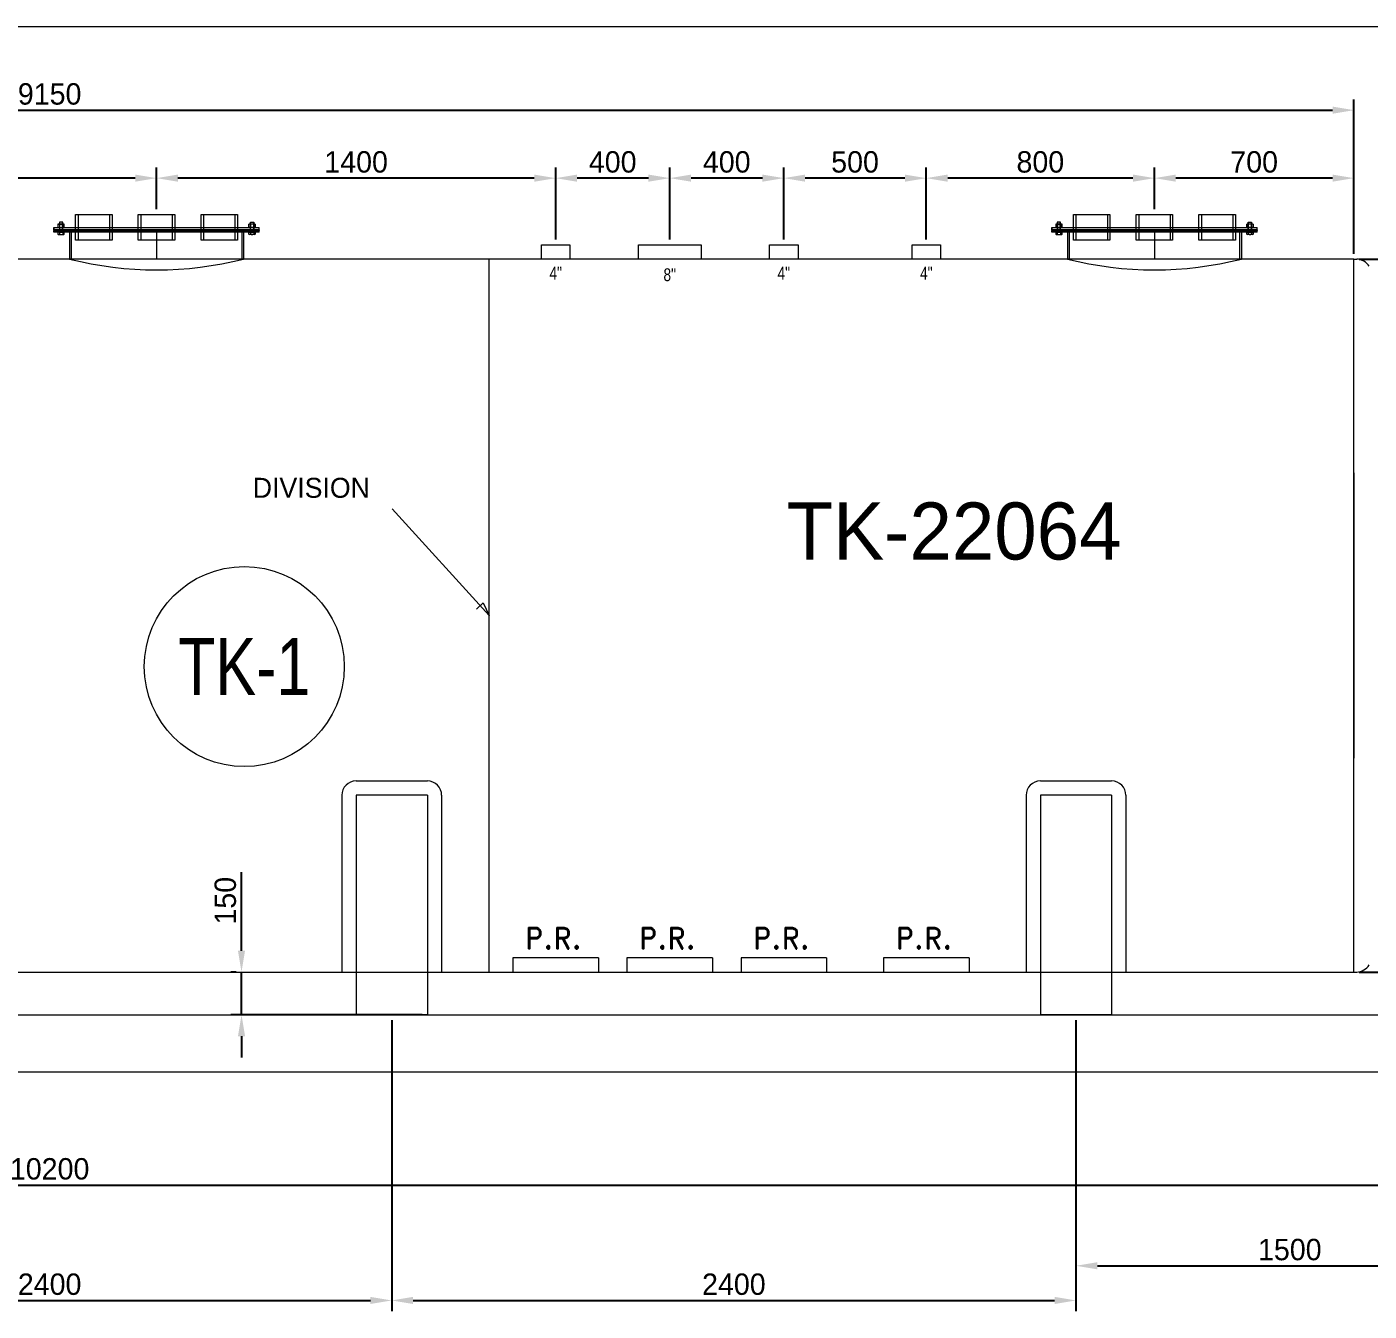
# Model space of a CAD drawing. Header units: millimetres. Extents: x 328839 to 396304, y 3800 to 39483.
# Drawn here: x 334381 to 339090, y 7434 to 11937 of the extents above; entities that cross this region are included whole.
import ezdxf
from ezdxf.enums import TextEntityAlignment as Align

# ---------------------------------------------------------------- set-up
doc = ezdxf.new("R2010")
doc.units = ezdxf.units.MM
doc.linetypes.add('ACAD_ISO02W100', pattern=[15, 12, -3])
for name, color, linetype, lineweight in [('COTA', 2, 'Continuous', 9), ('cotas', 2, 'Continuous', 13), ('dibujo', 7, 'Continuous', 20), ('FIBRA', 3, 'Continuous', 20), ('invisible', 6, 'ACAD_ISO02W100', 9), ('ipe 200', 3, 'Continuous', 9), ('texto', 7, 'Continuous', 18)]:
    doc.layers.add(name, color=color, linetype=linetype, lineweight=lineweight)
doc.styles.add('ROMAND', font='romand')
doc.dimstyles.new('ISO-25', dxfattribs={"dimtxt": 75, "dimasz": 75, "dimexe": 37.5, "dimexo": 18.75, "dimgap": 19, "dimtad": 1, "dimtxsty": 'Standard', "dimcen": 75, "dimadec": 0, "dimazin": 0, "dimtfac": 1, "dimtmove": 0, "dimatfit": 3, "dimfxl": 1, "dimarcsym": 0})

# ---------------------------------------------------------------- blocks, each defined once
blk = doc.blocks.new('*D314')
at = {"layer": 'cotas', "color": 0, "lineweight": -2, "transparency": 16777216}
for p, q in [((338336.4, 11297.5), (338336.4, 11444.1)), ((339036.4, 11191.5), (339036.4, 11444.1)), ((338961.4, 11406.6), (338411.4, 11406.6))]:
    blk.add_line(p, q, dxfattribs=at)
at = {"layer": 'cotas', "color": 0, "transparency": 16777216}
for points in [[(338411.4, 11419.1), (338411.4, 11394.1), (338336.4, 11406.6)], [(338961.4, 11419.1), (338961.4, 11394.1), (339036.4, 11406.6)]]:
    blk.add_solid(points, dxfattribs=at)
at = {"layer": 'Defpoints', "color": 0, "transparency": 16777216}
for p in [(338336.4, 11406.6), (338336.4, 11278.8), (339036.4, 11172.8)]:
    blk.add_point(p, dxfattribs=at)
at = {"layer": 'cotas', "color": 0, "transparency": 16777216, "insert": (338686.4, 11463.1), "char_height": 75, "attachment_point": 5}
blk.add_mtext('700', dxfattribs=at)
blk = doc.blocks.new('*D315')
at = {"layer": 'cotas', "color": 0, "lineweight": -2, "transparency": 16777216}
for p, q in [((337536.4, 11191.5), (337536.4, 11444.1)), ((338336.4, 11297.5), (338336.4, 11444.1)), ((338261.4, 11406.6), (337611.4, 11406.6))]:
    blk.add_line(p, q, dxfattribs=at)
at = {"layer": 'cotas', "color": 0, "transparency": 16777216}
for points in [[(337611.4, 11419.1), (337611.4, 11394.1), (337536.4, 11406.6)], [(338261.4, 11419.1), (338261.4, 11394.1), (338336.4, 11406.6)]]:
    blk.add_solid(points, dxfattribs=at)
at = {"layer": 'Defpoints', "color": 0, "transparency": 16777216}
for p in [(337536.4, 11406.6), (338336.4, 11278.8), (337536.4, 11172.8)]:
    blk.add_point(p, dxfattribs=at)
at = {"layer": 'cotas', "color": 0, "transparency": 16777216, "insert": (337936.4, 11463.1), "char_height": 75, "attachment_point": 5}
blk.add_mtext('800', dxfattribs=at)
blk = doc.blocks.new('*D316')
at = {"layer": 'cotas', "color": 0, "lineweight": -2, "transparency": 16777216}
for p, q in [((337036.4, 11191.5), (337036.4, 11444.1)), ((337536.4, 11191.5), (337536.4, 11444.1)), ((337461.4, 11406.6), (337111.4, 11406.6))]:
    blk.add_line(p, q, dxfattribs=at)
at = {"layer": 'cotas', "color": 0, "transparency": 16777216}
for points in [[(337111.4, 11419.1), (337111.4, 11394.1), (337036.4, 11406.6)], [(337461.4, 11419.1), (337461.4, 11394.1), (337536.4, 11406.6)]]:
    blk.add_solid(points, dxfattribs=at)
at = {"layer": 'Defpoints', "color": 0, "transparency": 16777216}
for p in [(337036.4, 11406.6), (337036.4, 11172.8), (337536.4, 11172.8)]:
    blk.add_point(p, dxfattribs=at)
at = {"layer": 'cotas', "color": 0, "transparency": 16777216, "insert": (337286.4, 11463.1), "char_height": 75, "attachment_point": 5}
blk.add_mtext('500', dxfattribs=at)
blk = doc.blocks.new('*D320')
at = {"layer": 'cotas', "color": 0, "lineweight": -2, "transparency": 16777216}
for p, q in [((329361.4, 8454), (329361.4, 7838.4)), ((339561.4, 8454), (339561.4, 7838.4)), ((329436.4, 7875.9), (339486.4, 7875.9))]:
    blk.add_line(p, q, dxfattribs=at)
at = {"layer": 'cotas', "color": 0, "transparency": 16777216}
for points in [[(329436.4, 7888.4), (329436.4, 7863.4), (329361.4, 7875.9)], [(339486.4, 7888.4), (339486.4, 7863.4), (339561.4, 7875.9)]]:
    blk.add_solid(points, dxfattribs=at)
at = {"layer": 'Defpoints', "color": 0, "transparency": 16777216}
for p in [(329361.4, 8472.8), (339561.4, 8472.8), (339561.4, 7875.9)]:
    blk.add_point(p, dxfattribs=at)
at = {"layer": 'cotas', "color": 0, "transparency": 16777216, "insert": (334461.4, 7932.4), "char_height": 75, "attachment_point": 5}
blk.add_mtext('10200', dxfattribs=at)
blk = doc.blocks.new('*D323')
at = {"layer": 'cotas', "color": 0, "lineweight": -2, "transparency": 16777216}
for p, q in [((338061.4, 8454), (338061.4, 7555.4)), ((339561.4, 8454), (339561.4, 7555.4)), ((338136.4, 7592.9), (339486.4, 7592.9))]:
    blk.add_line(p, q, dxfattribs=at)
at = {"layer": 'cotas', "color": 0, "transparency": 16777216}
for points in [[(338136.4, 7605.4), (338136.4, 7580.4), (338061.4, 7592.9)], [(339486.4, 7605.4), (339486.4, 7580.4), (339561.4, 7592.9)]]:
    blk.add_solid(points, dxfattribs=at)
at = {"layer": 'Defpoints', "color": 0, "transparency": 16777216}
for p in [(338061.4, 8472.8), (339561.4, 8472.8), (339561.4, 7592.9)]:
    blk.add_point(p, dxfattribs=at)
at = {"layer": 'cotas', "color": 0, "transparency": 16777216, "insert": (338811.4, 7649.4), "char_height": 75, "attachment_point": 5}
blk.add_mtext('1500', dxfattribs=at)
blk = doc.blocks.new('*D324')
at = {"layer": 'cotas', "color": 0, "lineweight": -2, "transparency": 16777216}
for p, q in [((333261.4, 8454), (333261.4, 7433.9)), ((335661.4, 8454), (335661.4, 7433.9)), ((333336.4, 7471.4), (335586.4, 7471.4))]:
    blk.add_line(p, q, dxfattribs=at)
at = {"layer": 'cotas', "color": 0, "transparency": 16777216}
for points in [[(333336.4, 7483.9), (333336.4, 7458.9), (333261.4, 7471.4)], [(335586.4, 7483.9), (335586.4, 7458.9), (335661.4, 7471.4)]]:
    blk.add_solid(points, dxfattribs=at)
at = {"layer": 'Defpoints', "color": 0, "transparency": 16777216}
for p in [(333261.4, 8472.8), (335661.4, 8472.8), (335661.4, 7471.4)]:
    blk.add_point(p, dxfattribs=at)
at = {"layer": 'cotas', "color": 0, "transparency": 16777216, "insert": (334461.4, 7527.9), "char_height": 75, "attachment_point": 5}
blk.add_mtext('2400', dxfattribs=at)
blk = doc.blocks.new('*D325')
at = {"layer": 'cotas', "color": 0, "lineweight": -2, "transparency": 16777216}
for p, q in [((335661.4, 8454), (335661.4, 7433.9)), ((338061.4, 8454), (338061.4, 7433.9)), ((335736.4, 7471.4), (337986.4, 7471.4))]:
    blk.add_line(p, q, dxfattribs=at)
at = {"layer": 'cotas', "color": 0, "transparency": 16777216}
for points in [[(335736.4, 7483.9), (335736.4, 7458.9), (335661.4, 7471.4)], [(337986.4, 7483.9), (337986.4, 7458.9), (338061.4, 7471.4)]]:
    blk.add_solid(points, dxfattribs=at)
at = {"layer": 'Defpoints', "color": 0, "transparency": 16777216}
for p in [(335661.4, 8472.8), (338061.4, 8472.8), (338061.4, 7471.4)]:
    blk.add_point(p, dxfattribs=at)
at = {"layer": 'cotas', "color": 0, "transparency": 16777216, "insert": (336861.4, 7527.9), "char_height": 75, "attachment_point": 5}
blk.add_mtext('2400', dxfattribs=at)
blk = doc.blocks.new('*D326')
at = {"layer": 'COTA', "color": 0, "lineweight": -2, "transparency": 16777216}
for p, q in [((329886.4, 11141.5), (329886.4, 11682.4)), ((339036.4, 11141.5), (339036.4, 11682.4)), ((329961.4, 11644.9), (338961.4, 11644.9))]:
    blk.add_line(p, q, dxfattribs=at)
at = {"layer": 'COTA', "color": 0, "transparency": 16777216}
for points in [[(329961.4, 11657.4), (329961.4, 11632.4), (329886.4, 11644.9)], [(338961.4, 11657.4), (338961.4, 11632.4), (339036.4, 11644.9)]]:
    blk.add_solid(points, dxfattribs=at)
at = {"layer": 'Defpoints', "color": 0, "transparency": 16777216}
for p in [(339036.4, 11644.9), (329886.4, 11122.8), (339036.4, 11122.8)]:
    blk.add_point(p, dxfattribs=at)
at = {"layer": 'COTA', "color": 0, "transparency": 16777216, "insert": (334461.4, 11701.4), "char_height": 75, "attachment_point": 5}
blk.add_mtext('9150', dxfattribs=at)
blk = doc.blocks.new('*D327')
at = {"layer": 'COTA', "color": 0, "lineweight": -2, "transparency": 16777216}
for p, q in [((339055.2, 11122.8), (339649, 11122.8)), ((339611.5, 8697.8), (339611.5, 11047.8)), ((339055.2, 8622.8), (339649, 8622.8))]:
    blk.add_line(p, q, dxfattribs=at)
at = {"layer": 'COTA', "color": 0, "transparency": 16777216}
for points in [[(339599, 11047.8), (339624, 11047.8), (339611.5, 11122.8)], [(339599, 8697.8), (339624, 8697.8), (339611.5, 8622.8)]]:
    blk.add_solid(points, dxfattribs=at)
at = {"layer": 'Defpoints', "color": 0, "transparency": 16777216}
for p in [(339036.4, 11122.8), (339611.5, 11122.8), (339036.4, 8622.8)]:
    blk.add_point(p, dxfattribs=at)
at = {"layer": 'COTA', "color": 0, "transparency": 16777216, "insert": (339555, 9872.8), "char_height": 75, "attachment_point": 5, "rotation": 90}
blk.add_mtext('2500', dxfattribs=at)
blk = doc.blocks.new('*D330')
at = {"layer": 'COTA', "color": 0, "lineweight": -2, "transparency": 16777216}
for p, q in [((335134.4, 8697.8), (335134.4, 8973.3)), ((335115.6, 8622.8), (335096.9, 8622.8)), ((335134.4, 8472.8), (335134.4, 8622.8)), ((335767.7, 8472.8), (335096.9, 8472.8)), ((335134.4, 8397.8), (335134.4, 8322.8))]:
    blk.add_line(p, q, dxfattribs=at)
at = {"layer": 'COTA', "color": 0, "transparency": 16777216}
for points in [[(335121.9, 8697.8), (335146.9, 8697.8), (335134.4, 8622.8)], [(335121.9, 8397.8), (335146.9, 8397.8), (335134.4, 8472.8)]]:
    blk.add_solid(points, dxfattribs=at)
at = {"layer": 'Defpoints', "color": 0, "transparency": 16777216}
for p in [(335134.4, 8622.8), (335134.4, 8622.8), (335786.4, 8472.8)]:
    blk.add_point(p, dxfattribs=at)
at = {"layer": 'COTA', "color": 0, "transparency": 16777216, "insert": (335077.9, 8873), "char_height": 75, "attachment_point": 5, "rotation": 90}
blk.add_mtext('150', dxfattribs=at)
blk = doc.blocks.new('*D331')
at = {"layer": 'COTA', "color": 0, "lineweight": -2, "transparency": 16777216}
for p, q in [((336636.4, 11191.5), (336636.4, 11444.1)), ((337036.4, 11191.5), (337036.4, 11444.1)), ((336961.4, 11406.6), (336711.4, 11406.6))]:
    blk.add_line(p, q, dxfattribs=at)
at = {"layer": 'COTA', "color": 0, "transparency": 16777216}
for points in [[(336711.4, 11419.1), (336711.4, 11394.1), (336636.4, 11406.6)], [(336961.4, 11419.1), (336961.4, 11394.1), (337036.4, 11406.6)]]:
    blk.add_solid(points, dxfattribs=at)
at = {"layer": 'Defpoints', "color": 0, "transparency": 16777216}
for p in [(336636.4, 11406.6), (336636.4, 11172.8), (337036.4, 11172.8)]:
    blk.add_point(p, dxfattribs=at)
at = {"layer": 'COTA', "color": 0, "transparency": 16777216, "insert": (336836.4, 11463.1), "char_height": 75, "attachment_point": 5}
blk.add_mtext('400', dxfattribs=at)
blk = doc.blocks.new('*D332')
at = {"layer": 'COTA', "color": 0, "lineweight": -2, "transparency": 16777216}
for p, q in [((336236.4, 11191.5), (336236.4, 11444.1)), ((336636.4, 11191.5), (336636.4, 11444.1)), ((336561.4, 11406.6), (336311.4, 11406.6))]:
    blk.add_line(p, q, dxfattribs=at)
at = {"layer": 'COTA', "color": 0, "transparency": 16777216}
for points in [[(336311.4, 11419.1), (336311.4, 11394.1), (336236.4, 11406.6)], [(336561.4, 11419.1), (336561.4, 11394.1), (336636.4, 11406.6)]]:
    blk.add_solid(points, dxfattribs=at)
at = {"layer": 'Defpoints', "color": 0, "transparency": 16777216}
for p in [(336236.4, 11406.6), (336236.4, 11172.8), (336636.4, 11172.8)]:
    blk.add_point(p, dxfattribs=at)
at = {"layer": 'COTA', "color": 0, "transparency": 16777216, "insert": (336436.4, 11463.1), "char_height": 75, "attachment_point": 5}
blk.add_mtext('400', dxfattribs=at)
blk = doc.blocks.new('*D333')
at = {"layer": 'COTA', "color": 0, "lineweight": -2, "transparency": 16777216}
for p, q in [((334836.4, 11297.5), (334836.4, 11444.1)), ((336236.4, 11191.5), (336236.4, 11444.1)), ((336161.4, 11406.6), (334911.4, 11406.6))]:
    blk.add_line(p, q, dxfattribs=at)
at = {"layer": 'COTA', "color": 0, "transparency": 16777216}
for points in [[(334911.4, 11419.1), (334911.4, 11394.1), (334836.4, 11406.6)], [(336161.4, 11419.1), (336161.4, 11394.1), (336236.4, 11406.6)]]:
    blk.add_solid(points, dxfattribs=at)
at = {"layer": 'Defpoints', "color": 0, "transparency": 16777216}
for p in [(334836.4, 11406.6), (334836.4, 11278.8), (336236.4, 11172.8)]:
    blk.add_point(p, dxfattribs=at)
at = {"layer": 'COTA', "color": 0, "transparency": 16777216, "insert": (335536.4, 11463.1), "char_height": 75, "attachment_point": 5}
blk.add_mtext('1400', dxfattribs=at)
blk = doc.blocks.new('*D335')
at = {"layer": 'COTA', "color": 0, "lineweight": -2, "transparency": 16777216}
for p, q in [((332836.4, 11191.5), (332836.4, 11444.1)), ((334836.4, 11297.5), (334836.4, 11444.1)), ((334761.4, 11406.6), (332911.4, 11406.6))]:
    blk.add_line(p, q, dxfattribs=at)
at = {"layer": 'COTA', "color": 0, "transparency": 16777216}
for points in [[(332911.4, 11419.1), (332911.4, 11394.1), (332836.4, 11406.6)], [(334761.4, 11419.1), (334761.4, 11394.1), (334836.4, 11406.6)]]:
    blk.add_solid(points, dxfattribs=at)
at = {"layer": 'Defpoints', "color": 0, "transparency": 16777216}
for p in [(332836.4, 11406.6), (334836.4, 11278.8), (332836.4, 11172.8)]:
    blk.add_point(p, dxfattribs=at)
at = {"layer": 'COTA', "color": 0, "transparency": 16777216, "insert": (333836.4, 11463.1), "char_height": 75, "attachment_point": 5}
blk.add_mtext('2000', dxfattribs=at)

msp = doc.modelspace()

# ---------------------------------------------------------------- linework, layer by layer
at = {"layer": 'COTA'}
for p, q in [((336186.444, 11172.775), (336286.444, 11172.775)), ((336186.444, 11122.775), (336186.444, 11172.775)), ((336286.444, 11172.775), (336286.444, 11122.775)), ((336526.444, 11172.775), (336746.444, 11172.775)), ((336526.444, 11122.775), (336526.444, 11172.775)), ((336746.444, 11172.775), (336746.444, 11122.775)), ((336986.444, 11172.775), (337086.444, 11172.775)), ((336986.444, 11122.775), (336986.444, 11172.775)), ((337086.444, 11172.775), (337086.444, 11122.775)), ((337486.444, 11172.775), (337586.444, 11172.775)), ((337486.444, 11122.775), (337486.444, 11172.775)), ((337586.444, 11172.775), (337586.444, 11122.775)), ((336286.444, 11122.775), (336186.444, 11122.775)), ((336746.444, 11122.775), (336526.444, 11122.775)), ((337086.444, 11122.775), (336986.444, 11122.775)), ((337586.444, 11122.775), (337486.444, 11122.775)), ((336003.444, 9872.775), (335663.347, 10246.512)), ((335959.027, 9895.118), (335981.478, 9917.921)), ((335981.478, 9917.921), (336003.444, 9872.775))]:
    msp.add_line(p, q, dxfattribs=at)
at = {"layer": 'cotas', "lineweight": 9}
for p, q in [((334836.444, 11222.775), (334836.444, 11122.775)), ((338336.444, 11222.775), (338336.444, 11122.775))]:
    msp.add_line(p, q, dxfattribs=at)
at = {"layer": 'cotas'}
msp.add_line((339036.444, 10372.775), (339036.444, 9372.775), dxfattribs=at)
at = {"layer": 'cotas', "lineweight": 13}
for p, q in [((336086.444, 8672.775), (336086.444, 8622.775)), ((336386.444, 8672.775), (336086.444, 8672.775)), ((336386.444, 8672.775), (336386.444, 8622.775)), ((336486.444, 8672.775), (336486.444, 8622.775)), ((336786.444, 8672.775), (336486.444, 8672.775)), ((336786.444, 8672.775), (336786.444, 8622.775)), ((336886.444, 8672.775), (336886.444, 8622.775)), ((337186.444, 8672.775), (336886.444, 8672.775)), ((337186.444, 8672.775), (337186.444, 8622.775)), ((337386.444, 8672.775), (337386.444, 8622.775)), ((337686.444, 8672.775), (337386.444, 8672.775)), ((337686.444, 8672.775), (337686.444, 8622.775))]:
    msp.add_line(p, q, dxfattribs=at)
at = {"layer": 'dibujo', "lineweight": 9}
for p, q in [((334552.444, 11278.775), (334680.444, 11278.775)), ((334552.444, 11188.775), (334552.444, 11278.775)), ((334680.444, 11278.775), (334680.444, 11188.775)), ((334772.444, 11278.775), (334900.444, 11278.775)), ((334772.444, 11188.775), (334772.444, 11278.775)), ((334900.444, 11278.775), (334900.444, 11188.775)), ((334992.444, 11278.775), (335120.444, 11278.775)), ((334992.444, 11188.775), (334992.444, 11278.775)), ((335120.444, 11278.775), (335120.444, 11188.775)), ((338052.444, 11278.775), (338180.444, 11278.775)), ((338052.444, 11188.775), (338052.444, 11278.775)), ((338180.444, 11278.775), (338180.444, 11188.775)), ((338272.444, 11278.775), (338400.444, 11278.775)), ((338272.444, 11188.775), (338272.444, 11278.775)), ((338400.444, 11278.775), (338400.444, 11188.775)), ((338492.444, 11278.775), (338620.444, 11278.775)), ((338492.444, 11188.775), (338492.444, 11278.775)), ((338620.444, 11278.775), (338620.444, 11188.775)), ((334476.444, 11233.775), (334476.444, 11225.775)), ((334476.444, 11233.775), (335196.444, 11233.775)), ((334476.444, 11225.775), (334476.444, 11233.775)), ((335196.444, 11225.775), (334476.444, 11225.775)), ((334476.444, 11225.775), (334476.444, 11222.775)), ((334476.444, 11222.775), (334531.444, 11222.775)), ((334476.444, 11216.775), (334476.444, 11222.775)), ((335196.444, 11216.775), (334476.444, 11216.775)), ((334490.444, 11244.775), (334491.444, 11245.775)), ((334490.444, 11244.775), (334490.444, 11234.775)), ((334490.444, 11234.775), (334491.444, 11233.775)), ((334512.444, 11216.775), (334490.444, 11216.775)), ((334490.444, 11216.775), (334490.444, 11209.775)), ((334490.444, 11209.775), (334491.444, 11208.775)), ((334491.444, 11245.775), (334511.444, 11245.775)), ((334491.444, 11233.775), (334511.444, 11233.775)), ((334491.444, 11208.775), (334511.444, 11208.775)), ((334507.444, 11252.775), (334495.444, 11252.775)), ((334495.444, 11252.775), (334495.444, 11216.775)), ((334495.444, 11244.775), (334495.444, 11233.775)), ((334495.444, 11216.775), (334507.444, 11216.775)), ((334495.444, 11216.775), (334495.444, 11208.775)), ((334507.444, 11216.775), (334507.444, 11252.775)), ((334507.444, 11244.775), (334507.444, 11233.775)), ((334507.444, 11216.775), (334507.444, 11208.775)), ((334512.444, 11244.775), (334511.444, 11245.775)), ((334512.444, 11234.775), (334511.444, 11233.775)), ((334512.444, 11209.775), (334511.444, 11208.775)), ((334512.444, 11234.775), (334512.444, 11244.775)), ((334512.444, 11209.775), (334512.444, 11216.775)), ((334531.444, 11222.775), (334531.444, 11122.775)), ((334531.444, 11222.775), (334537.444, 11216.775)), ((334531.444, 11222.775), (335196.444, 11222.775)), ((334537.444, 11216.775), (334537.444, 11122.775)), ((335141.444, 11222.775), (335135.444, 11216.775)), ((335135.444, 11216.775), (335135.444, 11122.775)), ((335141.444, 11222.775), (335141.444, 11225.775)), ((335141.444, 11225.775), (335196.444, 11225.775)), ((335141.444, 11216.775), (335141.444, 11222.775)), ((335141.444, 11222.775), (335196.444, 11222.775)), ((335141.444, 11216.775), (335141.444, 11122.775)), ((335160.444, 11244.775), (335161.444, 11245.775)), ((335160.444, 11234.775), (335160.444, 11244.775)), ((335160.444, 11234.775), (335161.444, 11233.775)), ((335160.444, 11216.775), (335182.444, 11216.775)), ((335160.444, 11209.775), (335160.444, 11216.775)), ((335160.444, 11209.775), (335161.444, 11208.775)), ((335181.444, 11245.775), (335161.444, 11245.775)), ((335181.444, 11233.775), (335161.444, 11233.775)), ((335181.444, 11208.775), (335161.444, 11208.775)), ((335165.444, 11252.775), (335177.444, 11252.775)), ((335165.444, 11216.775), (335165.444, 11252.775)), ((335165.444, 11244.775), (335165.444, 11233.775)), ((335177.444, 11216.775), (335165.444, 11216.775)), ((335165.444, 11216.775), (335165.444, 11208.775)), ((335177.444, 11252.775), (335177.444, 11216.775)), ((335177.444, 11244.775), (335177.444, 11233.775)), ((335177.444, 11216.775), (335177.444, 11208.775)), ((335182.444, 11244.775), (335181.444, 11245.775)), ((335182.444, 11234.775), (335181.444, 11233.775)), ((335182.444, 11209.775), (335181.444, 11208.775)), ((335182.444, 11244.775), (335182.444, 11234.775)), ((335182.444, 11216.775), (335182.444, 11209.775)), ((335196.444, 11225.775), (335196.444, 11233.775)), ((335196.444, 11225.775), (335196.444, 11222.775)), ((335196.444, 11216.775), (335196.444, 11222.775)), ((337976.444, 11233.775), (337976.444, 11225.775)), ((337976.444, 11233.775), (338696.444, 11233.775)), ((337976.444, 11225.775), (337976.444, 11233.775)), ((338696.444, 11225.775), (337976.444, 11225.775)), ((337976.444, 11225.775), (337976.444, 11222.775)), ((337976.444, 11222.775), (338031.444, 11222.775)), ((337976.444, 11216.775), (337976.444, 11222.775)), ((338696.444, 11216.775), (337976.444, 11216.775)), ((337990.444, 11244.775), (337991.444, 11245.775)), ((337990.444, 11244.775), (337990.444, 11234.775)), ((337990.444, 11234.775), (337991.444, 11233.775)), ((338012.444, 11216.775), (337990.444, 11216.775)), ((337990.444, 11216.775), (337990.444, 11209.775)), ((337990.444, 11209.775), (337991.444, 11208.775)), ((337991.444, 11245.775), (338011.444, 11245.775)), ((337991.444, 11233.775), (338011.444, 11233.775)), ((337991.444, 11208.775), (338011.444, 11208.775)), ((338007.444, 11252.775), (337995.444, 11252.775)), ((337995.444, 11252.775), (337995.444, 11216.775)), ((337995.444, 11244.775), (337995.444, 11233.775)), ((337995.444, 11216.775), (338007.444, 11216.775)), ((337995.444, 11216.775), (337995.444, 11208.775)), ((338007.444, 11216.775), (338007.444, 11252.775)), ((338007.444, 11244.775), (338007.444, 11233.775)), ((338007.444, 11216.775), (338007.444, 11208.775)), ((338012.444, 11244.775), (338011.444, 11245.775)), ((338012.444, 11234.775), (338011.444, 11233.775)), ((338012.444, 11209.775), (338011.444, 11208.775)), ((338012.444, 11234.775), (338012.444, 11244.775)), ((338012.444, 11209.775), (338012.444, 11216.775)), ((338031.444, 11222.775), (338031.444, 11122.775)), ((338031.444, 11222.775), (338037.444, 11216.775)), ((338031.444, 11222.775), (338696.444, 11222.775)), ((338037.444, 11216.775), (338037.444, 11122.775)), ((338641.444, 11222.775), (338635.444, 11216.775)), ((338635.444, 11216.775), (338635.444, 11122.775)), ((338641.444, 11222.775), (338641.444, 11225.775)), ((338641.444, 11225.775), (338696.444, 11225.775)), ((338641.444, 11216.775), (338641.444, 11222.775)), ((338641.444, 11222.775), (338696.444, 11222.775)), ((338641.444, 11216.775), (338641.444, 11122.775)), ((338660.444, 11244.775), (338661.444, 11245.775)), ((338660.444, 11234.775), (338660.444, 11244.775)), ((338660.444, 11234.775), (338661.444, 11233.775)), ((338660.444, 11216.775), (338682.444, 11216.775)), ((338660.444, 11209.775), (338660.444, 11216.775)), ((338660.444, 11209.775), (338661.444, 11208.775)), ((338681.444, 11245.775), (338661.444, 11245.775)), ((338681.444, 11233.775), (338661.444, 11233.775)), ((338681.444, 11208.775), (338661.444, 11208.775)), ((338665.444, 11252.775), (338677.444, 11252.775)), ((338665.444, 11216.775), (338665.444, 11252.775)), ((338665.444, 11244.775), (338665.444, 11233.775)), ((338677.444, 11216.775), (338665.444, 11216.775)), ((338665.444, 11216.775), (338665.444, 11208.775)), ((338677.444, 11252.775), (338677.444, 11216.775)), ((338677.444, 11244.775), (338677.444, 11233.775)), ((338677.444, 11216.775), (338677.444, 11208.775)), ((338682.444, 11244.775), (338681.444, 11245.775)), ((338682.444, 11234.775), (338681.444, 11233.775)), ((338682.444, 11209.775), (338681.444, 11208.775)), ((338682.444, 11244.775), (338682.444, 11234.775)), ((338682.444, 11216.775), (338682.444, 11209.775)), ((338696.444, 11225.775), (338696.444, 11233.775)), ((338696.444, 11225.775), (338696.444, 11222.775)), ((338696.444, 11216.775), (338696.444, 11222.775)), ((334680.444, 11188.775), (334552.444, 11188.775)), ((334900.444, 11188.775), (334772.444, 11188.775)), ((335120.444, 11188.775), (334992.444, 11188.775)), ((338180.444, 11188.775), (338052.444, 11188.775)), ((338400.444, 11188.775), (338272.444, 11188.775)), ((338620.444, 11188.775), (338492.444, 11188.775))]:
    msp.add_line(p, q, dxfattribs=at)
at = {"layer": 'dibujo'}
for p, q in [((339036.444, 11122.775), (329886.444, 11122.775)), ((339036.444, 8622.775), (339036.444, 11122.775)), ((339036.444, 11122.775), (339046.444, 11122.775)), ((335536.444, 9292.775), (335786.444, 9292.775)), ((337936.444, 9292.775), (338186.444, 9292.775)), ((335486.444, 9242.775), (335486.444, 8622.775)), ((335786.444, 9242.775), (335536.444, 9242.775)), ((335536.444, 9242.775), (335536.444, 8472.775)), ((335786.444, 9242.775), (335786.444, 8472.775)), ((335836.444, 9242.775), (335836.444, 8622.775)), ((337886.444, 9242.775), (337886.444, 8622.775)), ((338186.444, 9242.775), (337936.444, 9242.775)), ((337936.444, 9242.775), (337936.444, 8472.775)), ((338186.444, 9242.775), (338186.444, 8472.775)), ((338236.444, 9242.775), (338236.444, 8622.775)), ((329886.444, 8622.775), (339036.444, 8622.775)), ((333386.444, 8622.775), (335536.444, 8622.775)), ((335786.444, 8622.775), (337936.444, 8622.775)), ((338186.444, 8622.775), (339036.444, 8622.775)), ((339036.444, 8622.775), (339046.444, 8622.775)), ((339036.444, 8622.775), (339046.444, 8622.775)), ((335786.444, 8472.775), (335536.444, 8472.775)), ((338186.444, 8472.775), (337936.444, 8472.775))]:
    msp.add_line(p, q, dxfattribs=at)
at = {"layer": 'dibujo', "lineweight": 9}
for centre, radius, start, end in [((334492.944, 11242.15), 3.625, 46.397181, 133.602819), ((334492.944, 11237.4), 3.625, 226.397181, 313.602819), ((334492.944, 11212.4), 3.625, 226.397181, 313.602819), ((334501.444, 11227.275), 18.5, 71.075356, 108.924644), ((334501.444, 11252.275), 18.5, 251.075356, 288.924644), ((334501.444, 11227.275), 18.5, 251.075356, 288.924644), ((334509.944, 11242.15), 3.625, 46.397181, 133.602819), ((334509.944, 11237.4), 3.625, 226.397181, 313.602819), ((334509.944, 11212.4), 3.625, 226.397181, 313.602819), ((335162.944, 11242.15), 3.625, 46.397181, 133.602819), ((335162.944, 11237.4), 3.625, 226.397181, 313.602819), ((335162.944, 11212.4), 3.625, 226.397181, 313.602819), ((335171.444, 11227.275), 18.5, 71.075356, 108.924644), ((335171.444, 11252.275), 18.5, 251.075356, 288.924644), ((335171.444, 11227.275), 18.5, 251.075356, 288.924644), ((335179.944, 11242.15), 3.625, 46.397181, 133.602819), ((335179.944, 11237.4), 3.625, 226.397181, 313.602819), ((335179.944, 11212.4), 3.625, 226.397181, 313.602819), ((337992.944, 11242.15), 3.625, 46.397181, 133.602819), ((337992.944, 11237.4), 3.625, 226.397181, 313.602819), ((337992.944, 11212.4), 3.625, 226.397181, 313.602819), ((338001.444, 11227.275), 18.5, 71.075356, 108.924644), ((338001.444, 11252.275), 18.5, 251.075356, 288.924644), ((338001.444, 11227.275), 18.5, 251.075356, 288.924644), ((338009.944, 11242.15), 3.625, 46.397181, 133.602819), ((338009.944, 11237.4), 3.625, 226.397181, 313.602819), ((338009.944, 11212.4), 3.625, 226.397181, 313.602819), ((338662.944, 11242.15), 3.625, 46.397181, 133.602819), ((338662.944, 11237.4), 3.625, 226.397181, 313.602819), ((338662.944, 11212.4), 3.625, 226.397181, 313.602819), ((338671.444, 11227.275), 18.5, 71.075356, 108.924644), ((338671.444, 11252.275), 18.5, 251.075356, 288.924644), ((338671.444, 11227.275), 18.5, 251.075356, 288.924644), ((338679.944, 11242.15), 3.625, 46.397181, 133.602819), ((338679.944, 11237.4), 3.625, 226.397181, 313.602819), ((338679.944, 11212.4), 3.625, 226.397181, 313.602819)]:
    msp.add_arc(centre, radius, start, end, dxfattribs=at)
at = {"layer": 'dibujo'}
for centre, radius, start, end in [((334836.444, 12334.995), 1250, 255.877255, 284.122745), ((338336.444, 12334.995), 1250, 255.877255, 284.122745), ((339043.368, 11067.448), 55.413, 33.182218, 86.817782), ((335536.444, 9242.775), 50, 90, 180), ((335786.444, 9242.775), 50, 0, 90), ((337936.444, 9242.775), 50, 90, 180), ((338186.444, 9242.775), 50, 0, 90), ((339043.368, 8678.103), 55.413, 273.182218, 326.817782)]:
    msp.add_arc(centre, radius, start, end, dxfattribs=at)
at = {"layer": 'FIBRA'}
msp.add_line((344826.437, 11937.069), (328838.789, 11937.069), dxfattribs=at)
at = {"layer": 'invisible', "lineweight": 9, "ltscale": 0.1}
for p, q in [((334561.444, 11278.775), (334561.444, 11188.775)), ((334671.444, 11278.775), (334671.444, 11188.775)), ((334781.444, 11278.775), (334781.444, 11188.775)), ((334891.444, 11278.775), (334891.444, 11188.775)), ((335001.444, 11278.775), (335001.444, 11188.775)), ((335111.444, 11278.775), (335111.444, 11188.775)), ((338061.444, 11278.775), (338061.444, 11188.775)), ((338171.444, 11278.775), (338171.444, 11188.775)), ((338281.444, 11278.775), (338281.444, 11188.775)), ((338391.444, 11278.775), (338391.444, 11188.775)), ((338501.444, 11278.775), (338501.444, 11188.775)), ((338611.444, 11278.775), (338611.444, 11188.775))]:
    msp.add_line(p, q, dxfattribs=at)
at = {"layer": 'invisible', "lineweight": 9, "ltscale": 0.05}
for p, q in [((334496.444, 11252.775), (334496.444, 11216.775)), ((334506.444, 11216.775), (334506.444, 11252.775)), ((335166.444, 11216.775), (335166.444, 11252.775)), ((335176.444, 11252.775), (335176.444, 11216.775)), ((337996.444, 11252.775), (337996.444, 11216.775)), ((338006.444, 11216.775), (338006.444, 11252.775)), ((338666.444, 11216.775), (338666.444, 11252.775)), ((338676.444, 11252.775), (338676.444, 11216.775))]:
    msp.add_line(p, q, dxfattribs=at)
at = {"layer": 'ipe 200'}
for p, q in [((336003.444, 8622.775), (336003.444, 11122.775)), ((329361.444, 8472.775), (339561.444, 8472.775)), ((329561.444, 8272.775), (339361.444, 8272.775))]:
    msp.add_line(p, q, dxfattribs=at)
msp.add_circle((335144.273, 9693.927), 350.76, dxfattribs=at)

# ---------------------------------------------------------------- texts
at = {"layer": 'cotas', "lineweight": 9, "width": 0.8}
for s, height, p in [('4"', 45, (336236.444, 11073.306)), ('8"', 45, (336636.444, 11067.87)), ('4"', 45, (337036.444, 11073.306)), ('4"', 45, (337536.444, 11073.306)), ('TK-1', 200, (335144.273, 9693.927))]:
    msp.add_text(s, height=height, dxfattribs=at).set_placement(p, align=Align.MIDDLE_CENTER)
at = {"layer": 'texto', "lineweight": 13}
msp.add_text('DIVISION', height=70, dxfattribs=at).set_placement((335379.353, 10285.792), align=Align.CENTER)
at = {"layer": 'texto', "lineweight": 9}
msp.add_text('TK-22064', height=200, dxfattribs=at).set_placement((337046.568, 10069.353))
at = {"layer": 'texto', "lineweight": 13, "style": 'ROMAND'}
for p in [(336128.31, 8703.816), (336528.31, 8703.816), (336928.31, 8703.816), (337428.31, 8703.816)]:
    msp.add_text('P.R.', height=75, dxfattribs=at).set_placement(p)

# ---------------------------------------------------------------- dimensions: what is measured, and where the dimension line sits
at = {"layer": 'COTA'}
for base, p1, p2, picture, middle in [((339036.444, 11644.912), (329886.444, 11122.775), (339036.444, 11122.775), '*D326', (334461.444, 11701.412)), ((332836.444, 11406.573), (334836.444, 11278.775), (332836.444, 11172.775), '*D335', (333836.444, 11463.073)), ((334836.444, 11406.573), (336236.444, 11172.775), (334836.444, 11278.775), '*D333', (335536.444, 11463.073)), ((336236.444, 11406.573), (336636.444, 11172.775), (336236.444, 11172.775), '*D332', (336436.444, 11463.073)), ((336636.444, 11406.573), (337036.444, 11172.775), (336636.444, 11172.775), '*D331', (336836.444, 11463.073))]:
    dim = msp.add_linear_dim(base=base, p1=p1, p2=p2, dimstyle='ISO-25', dxfattribs=at)
    dim.commit()
    dim.dimension.update_dxf_attribs({"geometry": picture, "text_midpoint": middle})
for base, p1, p2, picture, middle in [((339611.505, 11122.775), (339036.444, 8622.775), (339036.444, 11122.775), '*D327', (339555.005, 9872.775)), ((335134.36, 8622.775), (335786.444, 8472.775), (335134.36, 8622.775), '*D330', (335077.86, 8873.025))]:
    dim = msp.add_linear_dim(base=base, p1=p1, p2=p2, angle=90, dimstyle='ISO-25', dxfattribs=at)
    dim.commit()
    dim.dimension.update_dxf_attribs({"geometry": picture, "text_midpoint": middle})
at = {"layer": 'cotas'}
for base, p1, p2, picture, middle in [((337036.444, 11406.573), (337536.444, 11172.775), (337036.444, 11172.775), '*D316', (337286.444, 11463.073)), ((337536.444, 11406.573), (338336.444, 11278.775), (337536.444, 11172.775), '*D315', (337936.444, 11463.073)), ((338336.444, 11406.573), (339036.444, 11172.775), (338336.444, 11278.775), '*D314', (338686.444, 11463.073)), ((339561.444, 7875.861), (329361.444, 8472.775), (339561.444, 8472.775), '*D320', (334461.444, 7932.361)), ((335661.444, 7471.392), (333261.444, 8472.775), (335661.444, 8472.775), '*D324', (334461.444, 7527.892)), ((338061.444, 7471.392), (335661.444, 8472.775), (338061.444, 8472.775), '*D325', (336861.444, 7527.892)), ((339561.444, 7592.919), (338061.444, 8472.775), (339561.444, 8472.775), '*D323', (338811.444, 7649.419))]:
    dim = msp.add_linear_dim(base=base, p1=p1, p2=p2, dimstyle='ISO-25', dxfattribs=at)
    dim.commit()
    dim.dimension.update_dxf_attribs({"geometry": picture, "text_midpoint": middle})

doc.saveas('drawing.dxf')
